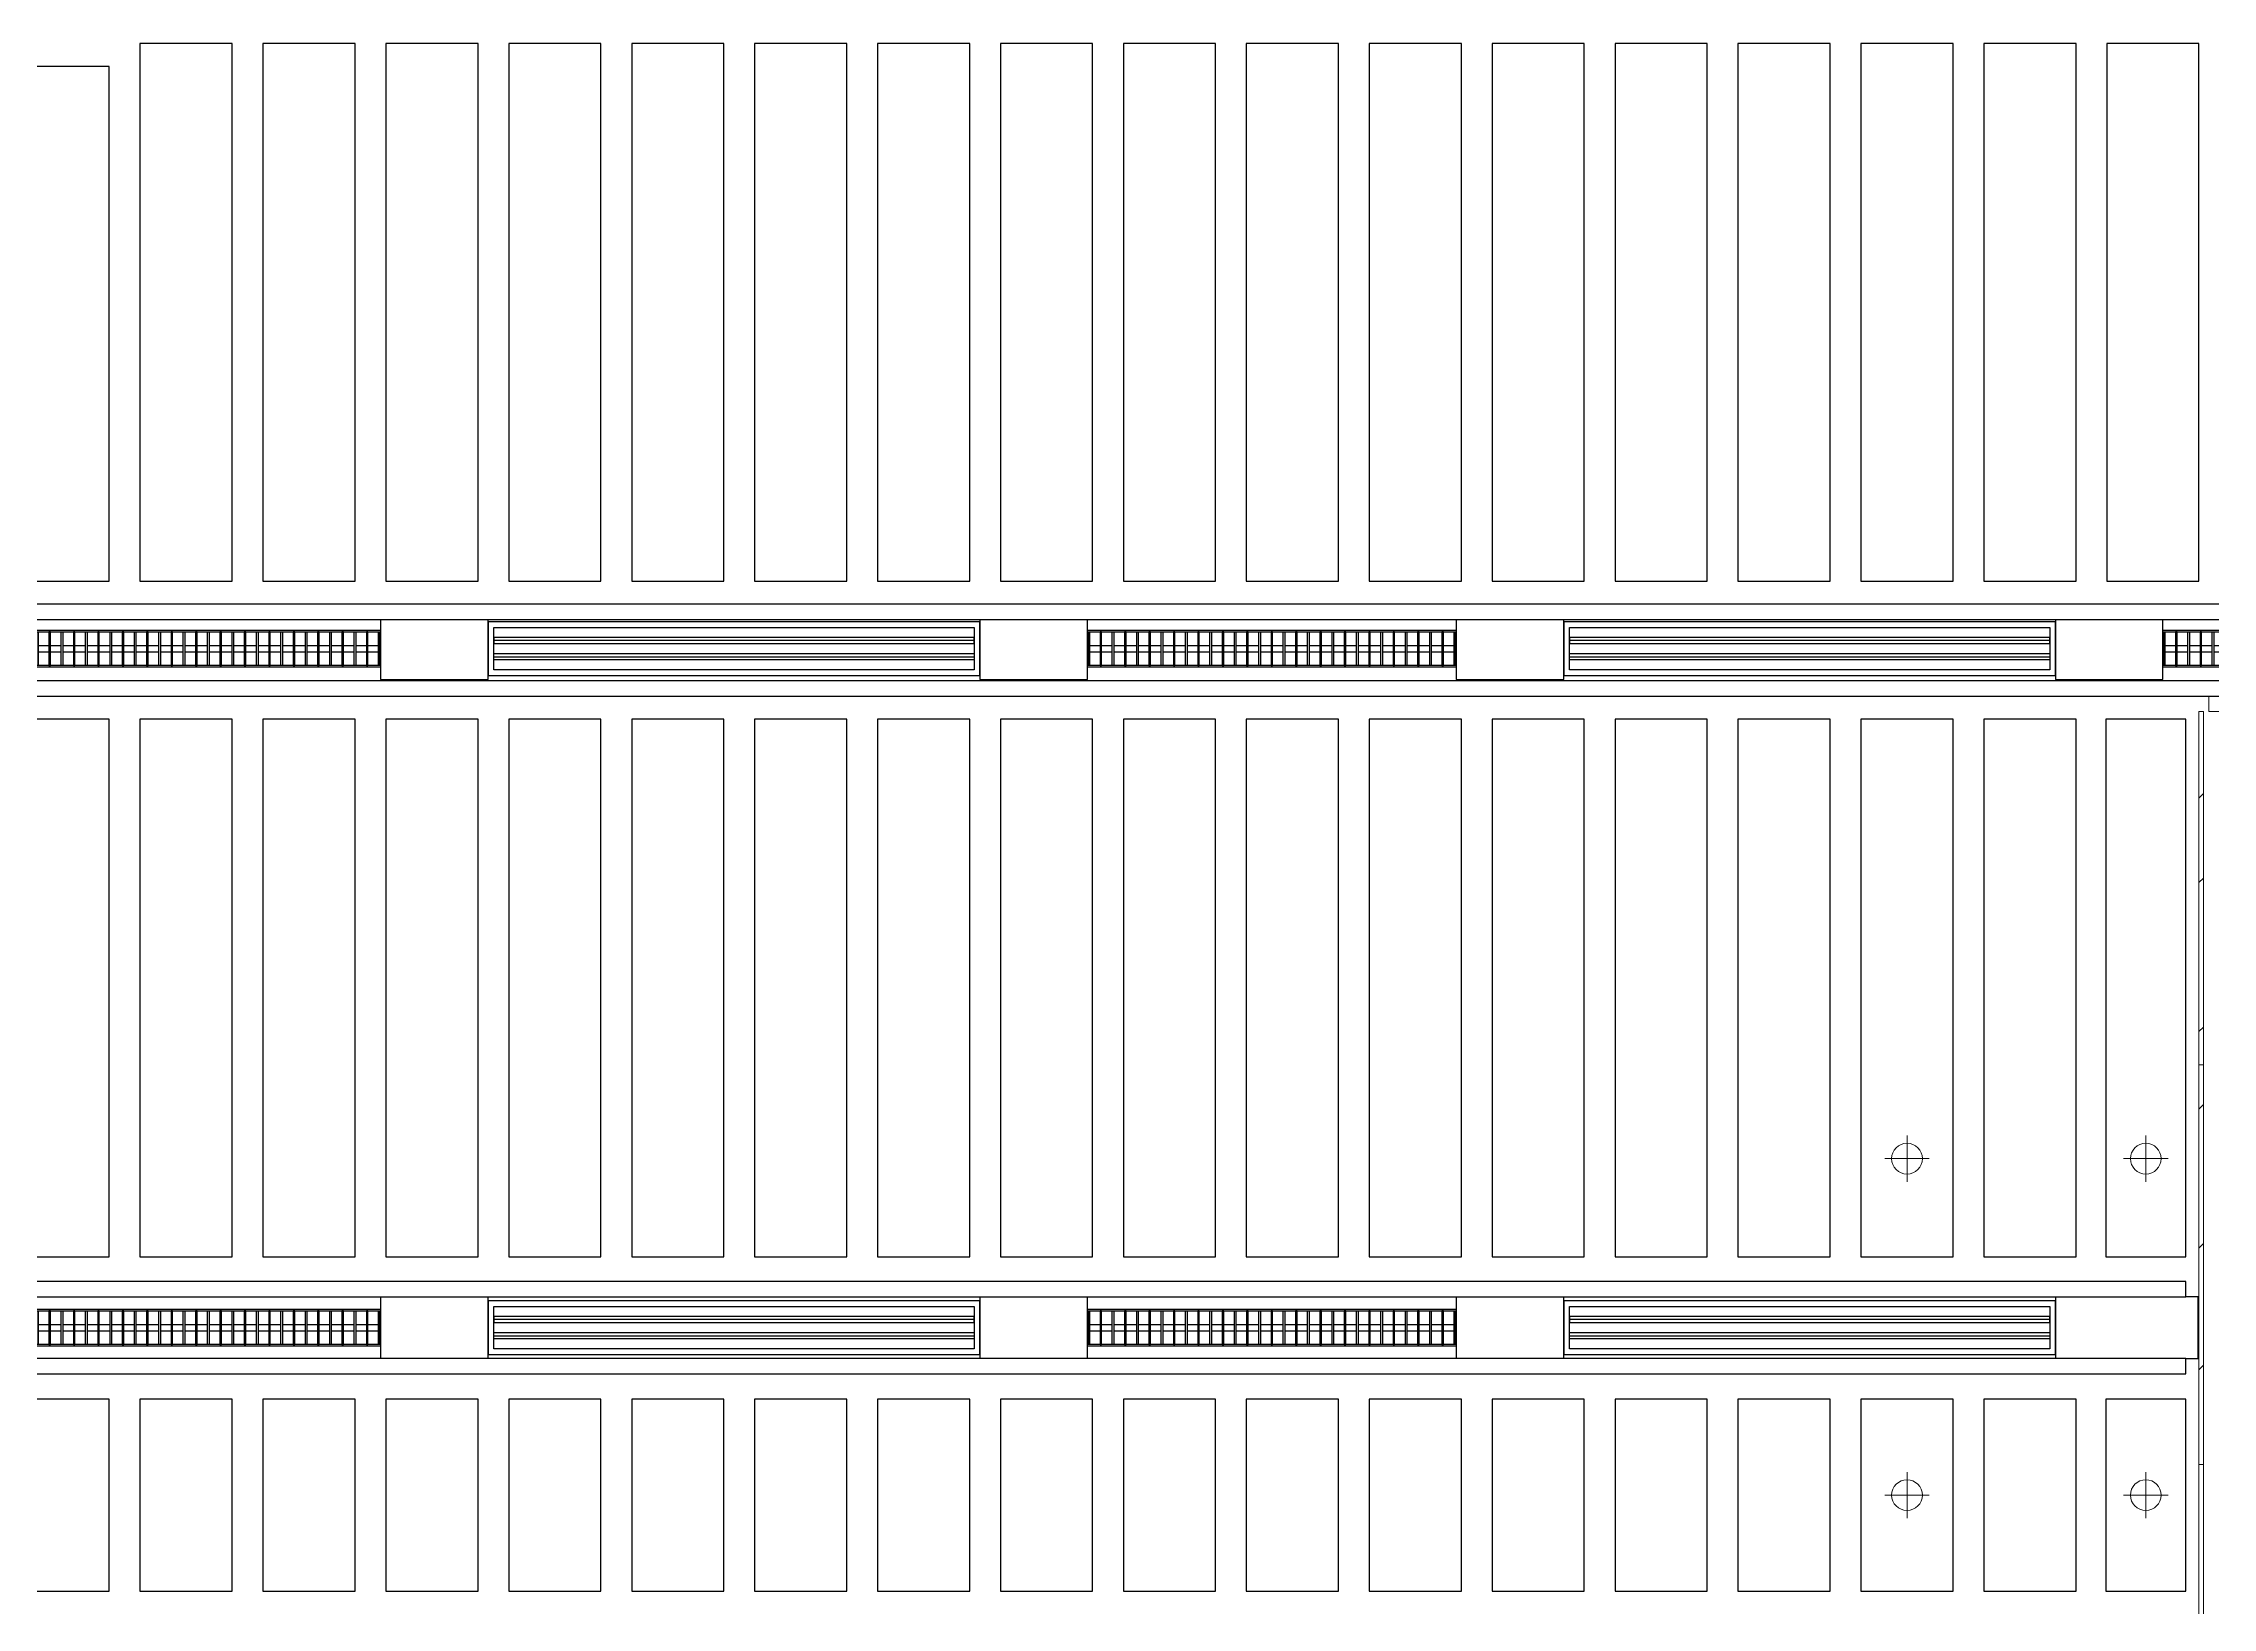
# Model space of a CAD drawing. Header units: millimetres. Extents: x -962357 to -591933, y -35273 to 59420.
# Drawn here: x -856726 to -849667, y 4184 to 9275 of the extents above; entities that cross this region are included whole.
import ezdxf
from ezdxf.enums import TextEntityAlignment as Align

# ---------------------------------------------------------------- set-up
doc = ezdxf.new("R2010")
doc.units = ezdxf.units.MM
for name, color, linetype in [('000 - WIPEOUT', 250, 'Continuous'), ('001 - ASCESSORIES', 251, 'Continuous'), ('A04_TUBE SERIES', 2, 'Continuous'), ('A11_ALU.SOLID SHEET', 2, 'Continuous')]:
    doc.layers.add(name, color=color, linetype=linetype)
for name, color, linetype, lineweight in [('008 - LIGHTING', 1, 'Continuous', 9), ('A-DETL-GENF', 2, 'Continuous', 9), ('A-GLAZ-CURT', 2, 'Continuous', 9), ('A-WALL-FNSH', 2, 'Continuous', 9), ('A-WALL-PATT', 1, 'Continuous', 9), ('E-LITE-EQPM', 2, 'Continuous', 9)]:
    doc.layers.add(name, color=color, linetype=linetype, lineweight=lineweight)
pattern_1 = [(315, (-42425.8, -18530.8), (660.511, -1761.362), [11676.29, -1556.84, -4670.52]), (315, (-42425.8, -18530.8), (660.511, -1761.362), [-13233.13, 3892.1, -778.42]), (315, (-41968.9, -19538.1), (-1282.492, -181.64), [2335.26, -256.88, 4670.516, -583.815]), (315, (-42618.45, -19273.86), (2493.428, -3230.9986), [6227.355, -1089.787, 3113.68, -778.42])]

# ---------------------------------------------------------------- blocks, each defined once
blk = doc.blocks.new('System Panel - W-06 Feature Wall Printed Pattern-18610042-4130-01 MULTI-PURPOSE LEVEL - REFLECTED CEILING PLAN')
at = {"layer": 'A-GLAZ-CURT'}
h = blk.add_hatch(dxfattribs=at)
h.set_pattern_fill('FP_17', color=256, style=0, pattern_type=2)
h.set_pattern_definition(pattern_1)
h.paths.add_polyline_path([(575, -42.5), (-575, -42.5), (-575, -57.5), (575, -57.5)])
for p, q in [((-575, -42.5), (575, -42.5)), ((575, -42.5), (-575, -42.5)), ((-575, -57.5), (-575, -42.5)), ((-575, -42.5), (-575, -57.5)), ((-575, -57.5), (575, -57.5)), ((575, -57.5), (-575, -57.5)), ((575, -42.5), (575, -57.5)), ((575, -42.5), (575, -57.5))]:
    blk.add_line(p, q, dxfattribs=at)
blk = doc.blocks.new('System Panel - W-06 Feature Wall Printed Pattern-18610021-4130-01 MULTI-PURPOSE LEVEL - REFLECTED CEILING PLAN')
at = {"layer": 'A-GLAZ-CURT'}
h = blk.add_hatch(dxfattribs=at)
h.set_pattern_fill('FP_17', color=256, style=0, pattern_type=2)
h.set_pattern_definition(pattern_1)
h.paths.add_polyline_path([(650, -42.5), (-650, -42.5), (-650, -57.5), (650, -57.5)])
for p, q in [((-650, -42.5), (650, -42.5)), ((650, -42.5), (-650, -42.5)), ((-650, -57.5), (-650, -42.5)), ((-650, -42.5), (-650, -57.5)), ((-650, -57.5), (650, -57.5)), ((650, -57.5), (-650, -57.5)), ((650, -42.5), (650, -57.5)), ((650, -42.5), (650, -57.5))]:
    blk.add_line(p, q, dxfattribs=at)
blk = doc.blocks.new('System Panel - W-06 Feature Wall Printed Pattern-18610043-4130-01 MULTI-PURPOSE LEVEL - REFLECTED CEILING PLAN')
at = {"layer": 'A-GLAZ-CURT'}
h = blk.add_hatch(dxfattribs=at)
h.set_pattern_fill('FP_17', color=256, style=0, pattern_type=2)
h.set_pattern_definition(pattern_1)
h.paths.add_polyline_path([(260, -42.5), (-260, -42.5), (-260, -57.5), (260, -57.5)])
for p, q in [((-260, -42.5), (260, -42.5)), ((260, -42.5), (-260, -42.5)), ((-260, -57.5), (-260, -42.5)), ((-260, -42.5), (-260, -57.5)), ((-260, -57.5), (260, -57.5)), ((260, -57.5), (-260, -57.5)), ((260, -42.5), (260, -57.5)), ((260, -42.5), (260, -57.5))]:
    blk.add_line(p, q, dxfattribs=at)
blk = doc.blocks.new('*U612')
at = {"layer": 'A-GLAZ-CURT', "rotation": 270}
for name, p in [('System Panel - W-06 Feature Wall Printed Pattern-18610042-4130-01 MULTI-PURPOSE LEVEL - REFLECTED CEILING PLAN', (-104975, 2945)), ('System Panel - W-06 Feature Wall Printed Pattern-18610021-4130-01 MULTI-PURPOSE LEVEL - REFLECTED CEILING PLAN', (-104975, 1720)), ('System Panel - W-06 Feature Wall Printed Pattern-18610043-4130-01 MULTI-PURPOSE LEVEL - REFLECTED CEILING PLAN', (-104975, 810))]:
    blk.add_blockref(name, p, dxfattribs=at)
blk = doc.blocks.new('LGF_DL_SAA_LowPower_DL1a - LGF_DL_SAA_LowPower_DL1a-8832329-4130-01 MULTI-PURPOSE LEVEL - REFLECTED CEILING PLAN')
at = {"layer": 'A-DETL-GENF'}
for p, q in [((0, 75), (0, -75)), ((72.5, 0), (-72.5, 0))]:
    blk.add_line(p, q, dxfattribs=at)
blk.add_circle((0, 0), 50, dxfattribs=at)
blk = doc.blocks.new('C-1-PP19-AR-4130-01-B_20250829-225100_EXLIGHT')
at = {"layer": 'E-LITE-EQPM', "extrusion": (0, 0, -1), "rotation": 180}
for p in [(105982, 2065), (105205, 2065), (105982, 970), (105205, 970)]:
    blk.add_blockref('LGF_DL_SAA_LowPower_DL1a - LGF_DL_SAA_LowPower_DL1a-8832329-4130-01 MULTI-PURPOSE LEVEL - REFLECTED CEILING PLAN', p, dxfattribs=at)
blk = doc.blocks.new('*U572')
blk.add_wipeout([(-25, 0), (25, 0), (25, 21100), (-25, 21100)]).dxf.layer = '000 - WIPEOUT'
at = {"layer": 'A04_TUBE SERIES', "color": 0}
blk.add_lwpolyline([(-25, 0), (25, 0), (25, 21100), (-25, 21100)], close=True, dxfattribs=at)
at = {"layer": 'Defpoints', "color": 250, "flags": 1}
blk.add_attdef('EXTR.OVL-LENGTH_', (-33.1, -9), '', height=5, dxfattribs=at)
blk = doc.blocks.new('*U571')
blk.add_wipeout([(-25, 0), (25, 0), (25, 21100), (-25, 21100)]).dxf.layer = '000 - WIPEOUT'
at = {"layer": 'A04_TUBE SERIES', "color": 0}
blk.add_lwpolyline([(-25, 0), (25, 0), (25, 21100), (-25, 21100)], close=True, dxfattribs=at)
at = {"layer": 'Defpoints', "color": 250, "flags": 1}
blk.add_attdef('EXTR.OVL-LENGTH_', (-33.1, -9), '', height=5, dxfattribs=at)
blk = doc.blocks.new('*U570')
at = {"color": 1}
blk.add_wipeout([(600, -60), (-600, -60), (-600, 60), (600, 60)], dxfattribs=at).dxf.layer = '000 - WIPEOUT'
at = {"layer": '001 - ASCESSORIES', "color": 0}
blk.add_lwpolyline([(600, -60), (-600, -60), (-600, 60), (600, 60)], close=True, dxfattribs=at)
at = {"layer": '001 - ASCESSORIES'}
for points in [[(-593.5, -55), (-598.5, -55), (-598.5, 55), (-593.5, 55)], [(595, -55), (-595, -55), (-595, 55), (595, 55)], [(-558.8, -55), (-553.8, -55), (-553.8, 55), (-558.8, 55)], [(-514, -55), (-519, -55), (-519, 55), (-514, 55)], [(-479.3, -55), (-474.3, -55), (-474.3, 55), (-479.3, 55)], [(-434.6, -55), (-439.6, -55), (-439.6, 55), (-434.6, 55)], [(-399.8, -55), (-394.8, -55), (-394.8, 55), (-399.8, 55)], [(-355.1, -55), (-360.1, -55), (-360.1, 55), (-355.1, 55)], [(-320.4, -55), (-315.4, -55), (-315.4, 55), (-320.4, 55)], [(-275.6, -55), (-280.6, -55), (-280.6, 55), (-275.6, 55)], [(-240.9, -55), (-235.9, -55), (-235.9, 55), (-240.9, 55)], [(-196.2, -55), (-201.2, -55), (-201.2, 55), (-196.2, 55)], [(-161.4, -55), (-156.4, -55), (-156.4, 55), (-161.4, 55)], [(-116.7, -55), (-121.7, -55), (-121.7, 55), (-116.7, 55)], [(-82, -55), (-77, -55), (-77, 55), (-82, 55)], [(-37.2, -55), (-42.2, -55), (-42.2, 55), (-37.2, 55)], [(-2.5, -55), (2.5, -55), (2.5, 55), (-2.5, 55)], [(42.2, -55), (37.2, -55), (37.2, 55), (42.2, 55)], [(77, -55), (82, -55), (82, 55), (77, 55)], [(121.7, -55), (116.7, -55), (116.7, 55), (121.7, 55)], [(156.4, -55), (161.4, -55), (161.4, 55), (156.4, 55)], [(201.2, -55), (196.2, -55), (196.2, 55), (201.2, 55)], [(235.9, -55), (240.9, -55), (240.9, 55), (235.9, 55)], [(280.6, -55), (275.6, -55), (275.6, 55), (280.6, 55)], [(315.4, -55), (320.4, -55), (320.4, 55), (315.4, 55)], [(360.1, -55), (355.1, -55), (355.1, 55), (360.1, 55)], [(394.8, -55), (399.8, -55), (399.8, 55), (394.8, 55)], [(439.6, -55), (434.6, -55), (434.6, 55), (439.6, 55)], [(474.3, -55), (479.3, -55), (479.3, 55), (474.3, 55)], [(519, -55), (514, -55), (514, 55), (519, 55)], [(553.8, -55), (558.8, -55), (558.8, 55), (553.8, 55)], [(598.5, -55), (593.5, -55), (593.5, 55), (598.5, 55)]]:
    blk.add_lwpolyline(points, close=True, dxfattribs=at)
for points in [[(-593.5, 10), (-558.8, 10)], [(-553.8, 10), (-519, 10)], [(-514, 10), (-479.3, 10)], [(-474.3, 10), (-439.6, 10)], [(-434.6, 10), (-399.8, 10)], [(-394.8, 10), (-360.1, 10)], [(-355.1, 10), (-320.4, 10)], [(-315.4, 10), (-280.6, 10)], [(-275.6, 10), (-240.9, 10)], [(-235.9, 10), (-201.2, 10)], [(-196.2, 10), (-161.4, 10)], [(-156.4, 10), (-121.7, 10)], [(-116.7, 10), (-82, 10)], [(-77, 10), (-42.2, 10)], [(-37.2, 10), (-2.5, 10)], [(2.5, 10), (37.2, 10)], [(42.2, 10), (77, 10)], [(82, 10), (116.7, 10)], [(121.7, 10), (156.4, 10)], [(161.4, 10), (196.2, 10)], [(201.2, 10), (235.9, 10)], [(240.9, 10), (275.6, 10)], [(280.6, 10), (315.4, 10)], [(320.4, 10), (355.1, 10)], [(360.1, 10), (394.8, 10)], [(399.8, 10), (434.6, 10)], [(439.6, 10), (474.3, 10)], [(479.3, 10), (514, 10)], [(519, 10), (553.8, 10)], [(558.8, 10), (593.5, 10)], [(-593.5, -10), (-558.8, -10)], [(-553.8, -10), (-519, -10)], [(-514, -10), (-479.3, -10)], [(-474.3, -10), (-439.6, -10)], [(-434.6, -10), (-399.8, -10)], [(-394.8, -10), (-360.1, -10)], [(-355.1, -10), (-320.4, -10)], [(-315.4, -10), (-280.6, -10)], [(-275.6, -10), (-240.9, -10)], [(-235.9, -10), (-201.2, -10)], [(-196.2, -10), (-161.4, -10)], [(-156.4, -10), (-121.7, -10)], [(-116.7, -10), (-82, -10)], [(-77, -10), (-42.2, -10)], [(-37.2, -10), (-2.5, -10)], [(2.5, -10), (37.2, -10)], [(42.2, -10), (77, -10)], [(82, -10), (116.7, -10)], [(121.7, -10), (156.4, -10)], [(161.4, -10), (196.2, -10)], [(201.2, -10), (235.9, -10)], [(240.9, -10), (275.6, -10)], [(280.6, -10), (315.4, -10)], [(320.4, -10), (355.1, -10)], [(360.1, -10), (394.8, -10)], [(399.8, -10), (434.6, -10)], [(439.6, -10), (474.3, -10)], [(479.3, -10), (514, -10)], [(519, -10), (553.8, -10)], [(558.8, -10), (593.5, -10)]]:
    blk.add_lwpolyline(points, dxfattribs=at)
blk = doc.blocks.new('*U526')
at = {"layer": '001 - ASCESSORIES', "color": 0, "linetype": 'ByBlock'}
blk.add_lwpolyline([(800, 87.5), (-800, 87.5), (-800, -87.5), (800, -87.5)], close=True, dxfattribs=at)
at = {"layer": '001 - ASCESSORIES', "linetype": 'ByBlock'}
for points in [[(-781.5, 69), (781.5, 69), (781.5, -69), (-781.5, -69)], [(781.5, 36.3), (-781.5, 36.3), (-781.5, 16.3), (781.5, 16.3)], [(-781.5, -16.3), (781.5, -16.3), (781.5, -36.3), (-781.5, -36.3)]]:
    blk.add_lwpolyline(points, close=True, dxfattribs=at)
for points in [[(781.5, 26.3), (-781.5, 26.3)], [(-781.5, -26.3), (781.5, -26.3)]]:
    blk.add_lwpolyline(points, dxfattribs=at)
blk = doc.blocks.new('*U742')
blk.add_point((0, 0))
at = {"layer": 'Defpoints', "color": 250}
blk.add_text('AL.SHEET-HAT-TYPE-C', height=7, rotation=270, dxfattribs=at).set_placement((15, 0), align=Align.BOTTOM_CENTER)
blk.add_wipeout([(0, -100), (350, -100), (350, 100), (0, 100)]).dxf.layer = '000 - WIPEOUT'
at = {"layer": 'A11_ALU.SOLID SHEET', "color": 0}
blk.add_lwpolyline([(0, -100), (350, -100), (350, 100), (0, 100)], close=True, dxfattribs=at)
blk = doc.blocks.new('*U845')
blk.add_point((0, 0))
at = {"layer": 'Defpoints', "color": 250}
blk.add_text('AL.SHEET-HAT-TYPE-C', height=7, rotation=270, dxfattribs=at).set_placement((15, 0), align=Align.BOTTOM_CENTER)
blk.add_wipeout([(0, -100), (464, -100), (464, 100), (0, 100)]).dxf.layer = '000 - WIPEOUT'
at = {"layer": 'A11_ALU.SOLID SHEET', "color": 0}
blk.add_lwpolyline([(0, -100), (464, -100), (464, 100), (0, 100)], close=True, dxfattribs=at)
blk = doc.blocks.new('*U573')
blk.add_wipeout([(-25, 0), (25, 0), (25, 26550), (-25, 26550)]).dxf.layer = '000 - WIPEOUT'
at = {"layer": 'A04_TUBE SERIES', "color": 0}
blk.add_lwpolyline([(-25, 0), (25, 0), (25, 26550), (-25, 26550)], close=True, dxfattribs=at)
at = {"layer": 'Defpoints', "color": 250, "flags": 1}
blk.add_attdef('EXTR.OVL-LENGTH_', (-33.1, -9), '', height=5, dxfattribs=at)
blk = doc.blocks.new('*U574')
blk.add_wipeout([(-25, 0), (25, 0), (25, 26550), (-25, 26550)]).dxf.layer = '000 - WIPEOUT'
at = {"layer": 'A04_TUBE SERIES', "color": 0}
blk.add_lwpolyline([(-25, 0), (25, 0), (25, 26550), (-25, 26550)], close=True, dxfattribs=at)
at = {"layer": 'Defpoints', "color": 250, "flags": 1}
blk.add_attdef('EXTR.OVL-LENGTH_', (-33.1, -9), '', height=5, dxfattribs=at)
blk = doc.blocks.new('*U813')
at = {"color": 3}
for points in [[(-875, -3450), (875, -3450), (875, -3750), (-875, -3750)], [(-875, -3850), (875, -3850), (875, -4150), (-875, -4150)], [(-875, -4250), (875, -4250), (875, -4550), (-875, -4550)], [(-875, -4650), (875, -4650), (875, -4950), (-875, -4950)], [(-875, -5050), (875, -5050), (875, -5350), (-875, -5350)], [(-875, -5450), (875, -5450), (875, -5750), (-875, -5750)], [(-875, -5850), (875, -5850), (875, -6150), (-875, -6150)], [(-875, -6250), (875, -6250), (875, -6550), (-875, -6550)], [(-875, -6650), (875, -6650), (875, -6950), (-875, -6950)], [(-875, -7050), (875, -7050), (875, -7350), (-875, -7350)], [(-875, -7450), (875, -7450), (875, -7750), (-875, -7750)], [(-875, -7850), (875, -7850), (875, -8150), (-875, -8150)], [(-875, -8250), (875, -8250), (875, -8550), (-875, -8550)], [(-875, -8650), (875, -8650), (875, -8950), (-875, -8950)], [(-875, -9050), (875, -9050), (875, -9350), (-875, -9350)], [(-875, -9450), (875, -9450), (875, -9750), (-875, -9750)], [(-875, -9850), (875, -9850), (875, -10150), (-875, -10150)]]:
    blk.add_wipeout(points, dxfattribs=at).dxf.layer = '000 - WIPEOUT'
at = {"layer": 'A11_ALU.SOLID SHEET', "color": 0, "linetype": 'ByBlock'}
for points in [[(-875, -3750), (875, -3750), (875, -3450), (-875, -3450)], [(-875, -4150), (875, -4150), (875, -3850), (-875, -3850)], [(-875, -4550), (875, -4550), (875, -4250), (-875, -4250)], [(-875, -4950), (875, -4950), (875, -4650), (-875, -4650)], [(-875, -5350), (875, -5350), (875, -5050), (-875, -5050)], [(-875, -5750), (875, -5750), (875, -5450), (-875, -5450)], [(-875, -6150), (875, -6150), (875, -5850), (-875, -5850)], [(-875, -6550), (875, -6550), (875, -6250), (-875, -6250)], [(-875, -6950), (875, -6950), (875, -6650), (-875, -6650)], [(-875, -7350), (875, -7350), (875, -7050), (-875, -7050)], [(-875, -7750), (875, -7750), (875, -7450), (-875, -7450)], [(-875, -8150), (875, -8150), (875, -7850), (-875, -7850)], [(-875, -8550), (875, -8550), (875, -8250), (-875, -8250)], [(-875, -8950), (875, -8950), (875, -8650), (-875, -8650)], [(-875, -9350), (875, -9350), (875, -9050), (-875, -9050)], [(-875, -9750), (875, -9750), (875, -9450), (-875, -9450)], [(-875, -10150), (875, -10150), (875, -9850), (-875, -9850)]]:
    blk.add_lwpolyline(points, close=True, dxfattribs=at)
blk = doc.blocks.new('*U814')
at = {"color": 3}
for points in [[(-312.5, -3450), (312.5, -3450), (312.5, -3750), (-312.5, -3750)], [(-312.5, -3850), (312.5, -3850), (312.5, -4150), (-312.5, -4150)], [(-312.5, -4250), (312.5, -4250), (312.5, -4550), (-312.5, -4550)], [(-312.5, -4650), (312.5, -4650), (312.5, -4950), (-312.5, -4950)], [(-312.5, -5050), (312.5, -5050), (312.5, -5350), (-312.5, -5350)], [(-312.5, -5450), (312.5, -5450), (312.5, -5750), (-312.5, -5750)], [(-312.5, -5850), (312.5, -5850), (312.5, -6150), (-312.5, -6150)], [(-312.5, -6250), (312.5, -6250), (312.5, -6550), (-312.5, -6550)], [(-312.5, -6650), (312.5, -6650), (312.5, -6950), (-312.5, -6950)], [(-312.5, -7050), (312.5, -7050), (312.5, -7350), (-312.5, -7350)], [(-312.5, -7450), (312.5, -7450), (312.5, -7750), (-312.5, -7750)], [(-312.5, -7850), (312.5, -7850), (312.5, -8150), (-312.5, -8150)], [(-312.5, -8250), (312.5, -8250), (312.5, -8550), (-312.5, -8550)], [(-312.5, -8650), (312.5, -8650), (312.5, -8950), (-312.5, -8950)], [(-312.5, -9050), (312.5, -9050), (312.5, -9350), (-312.5, -9350)], [(-312.5, -9450), (312.5, -9450), (312.5, -9750), (-312.5, -9750)], [(-312.5, -9850), (312.5, -9850), (312.5, -10150), (-312.5, -10150)]]:
    blk.add_wipeout(points, dxfattribs=at).dxf.layer = '000 - WIPEOUT'
at = {"layer": 'A11_ALU.SOLID SHEET', "color": 0, "linetype": 'ByBlock'}
for points in [[(-312.5, -3750), (312.5, -3750), (312.5, -3450), (-312.5, -3450)], [(-312.5, -4150), (312.5, -4150), (312.5, -3850), (-312.5, -3850)], [(-312.5, -4550), (312.5, -4550), (312.5, -4250), (-312.5, -4250)], [(-312.5, -4950), (312.5, -4950), (312.5, -4650), (-312.5, -4650)], [(-312.5, -5350), (312.5, -5350), (312.5, -5050), (-312.5, -5050)], [(-312.5, -5750), (312.5, -5750), (312.5, -5450), (-312.5, -5450)], [(-312.5, -6150), (312.5, -6150), (312.5, -5850), (-312.5, -5850)], [(-312.5, -6550), (312.5, -6550), (312.5, -6250), (-312.5, -6250)], [(-312.5, -6950), (312.5, -6950), (312.5, -6650), (-312.5, -6650)], [(-312.5, -7350), (312.5, -7350), (312.5, -7050), (-312.5, -7050)], [(-312.5, -7750), (312.5, -7750), (312.5, -7450), (-312.5, -7450)], [(-312.5, -8150), (312.5, -8150), (312.5, -7850), (-312.5, -7850)], [(-312.5, -8550), (312.5, -8550), (312.5, -8250), (-312.5, -8250)], [(-312.5, -8950), (312.5, -8950), (312.5, -8650), (-312.5, -8650)], [(-312.5, -9350), (312.5, -9350), (312.5, -9050), (-312.5, -9050)], [(-312.5, -9750), (312.5, -9750), (312.5, -9450), (-312.5, -9450)], [(-312.5, -10150), (312.5, -10150), (312.5, -9850), (-312.5, -9850)]]:
    blk.add_lwpolyline(points, close=True, dxfattribs=at)
blk = doc.blocks.new('*U815')
at = {"color": 3}
for points in [[(-875, 5950), (875, 5950), (875, 5650), (-875, 5650)], [(-875, 5550), (875, 5550), (875, 5250), (-875, 5250)], [(-875, 5150), (875, 5150), (875, 4850), (-875, 4850)], [(-875, 4750), (875, 4750), (875, 4450), (-875, 4450)], [(-875, 4350), (875, 4350), (875, 4050), (-875, 4050)], [(-875, 3950), (875, 3950), (875, 3650), (-875, 3650)], [(-875, 3550), (875, 3550), (875, 3250), (-875, 3250)], [(-875, 3150), (875, 3150), (875, 2850), (-875, 2850)], [(-875, 2750), (875, 2750), (875, 2450), (-875, 2450)], [(-875, 2350), (875, 2350), (875, 2050), (-875, 2050)], [(-875, 1950), (875, 1950), (875, 1650), (-875, 1650)], [(-875, 1550), (875, 1550), (875, 1250), (-875, 1250)], [(-875, 1150), (875, 1150), (875, 850), (-875, 850)], [(-875, 750), (875, 750), (875, 450), (-875, 450)], [(-875, 350), (875, 350), (875, 50), (-875, 50)], [(-875, -50), (875, -50), (875, -350), (-875, -350)], [(-875, -450), (875, -450), (875, -750), (-875, -750)]]:
    blk.add_wipeout(points, dxfattribs=at).dxf.layer = '000 - WIPEOUT'
at = {"layer": 'A11_ALU.SOLID SHEET', "color": 0, "linetype": 'ByBlock'}
for points in [[(-875, 5650), (875, 5650), (875, 5950), (-875, 5950)], [(-875, 5250), (875, 5250), (875, 5550), (-875, 5550)], [(-875, 4850), (875, 4850), (875, 5150), (-875, 5150)], [(-875, 4450), (875, 4450), (875, 4750), (-875, 4750)], [(-875, 4050), (875, 4050), (875, 4350), (-875, 4350)], [(-875, 3650), (875, 3650), (875, 3950), (-875, 3950)], [(-875, 3250), (875, 3250), (875, 3550), (-875, 3550)], [(-875, 2850), (875, 2850), (875, 3150), (-875, 3150)], [(-875, 2450), (875, 2450), (875, 2750), (-875, 2750)], [(-875, 2050), (875, 2050), (875, 2350), (-875, 2350)], [(-875, 1650), (875, 1650), (875, 1950), (-875, 1950)], [(-875, 1250), (875, 1250), (875, 1550), (-875, 1550)], [(-875, 850), (875, 850), (875, 1150), (-875, 1150)], [(-875, 450), (875, 450), (875, 750), (-875, 750)], [(-875, 50), (875, 50), (875, 350), (-875, 350)], [(-875, -350), (875, -350), (875, -50), (-875, -50)], [(-875, -750), (875, -750), (875, -450), (-875, -450)]]:
    blk.add_lwpolyline(points, close=True, dxfattribs=at)
blk = doc.blocks.new('*U597')
at = {"layer": 'Defpoints'}
blk.add_point((0, 0), dxfattribs=at)
blk.add_wipeout([(875, 250), (875, 510), (-875, 510), (-875, 250)]).dxf.layer = '000 - WIPEOUT'
at = {"layer": 'A11_ALU.SOLID SHEET', "color": 0}
blk.add_lwpolyline([(875, 250), (875, 510), (-875, 510), (-875, 250)], close=True, dxfattribs=at)
at = {"layer": 'Defpoints'}
blk.add_point((0, 400), dxfattribs=at)
blk = doc.blocks.new('*U598')
at = {"layer": 'Defpoints'}
blk.add_point((0, 0), dxfattribs=at)
blk.add_wipeout([(312.5, 250), (312.5, 510), (-312.5, 510), (-312.5, 250)]).dxf.layer = '000 - WIPEOUT'
at = {"layer": 'A11_ALU.SOLID SHEET', "color": 0}
blk.add_lwpolyline([(312.5, 250), (312.5, 510), (-312.5, 510), (-312.5, 250)], close=True, dxfattribs=at)
at = {"layer": 'Defpoints'}
blk.add_point((0, 400), dxfattribs=at)
blk = doc.blocks.new('*U834')
at = {"color": 3}
blk.add_wipeout([(-837.5, -6650), (837.5, -6650), (837.5, -6950), (-837.5, -6950)], dxfattribs=at).dxf.layer = '000 - WIPEOUT'
at = {"layer": 'A11_ALU.SOLID SHEET', "color": 0, "linetype": 'ByBlock'}
blk.add_lwpolyline([(-837.5, -6950), (837.5, -6950), (837.5, -6650), (-837.5, -6650)], close=True, dxfattribs=at)
blk = doc.blocks.new('*U853')
at = {"layer": '008 - LIGHTING'}
blk.add_blockref('*U570', (-104549, 3725), dxfattribs=at)
at = {"layer": 'A11_ALU.SOLID SHEET', "linetype": 'ByBlock'}
for name, p, rotation in [('*U815', (-105782, 4820), 90), ('*U834', (-118782, 4782.5), 90), ('*U813', (-115582, 2620), 90), ('*U814', (-115582, 970), 89.99999999999999)]:
    blk.add_blockref(name, p, dxfattribs=dict(at, rotation=rotation))
at = {"layer": 'A11_ALU.SOLID SHEET', "color": 1}
for name, p in [('*U742', (-110949, 3725)), ('*U742', (-108999, 3725)), ('*U742', (-107449, 3725)), ('*U742', (-110949, 1515)), ('*U742', (-108999, 1515)), ('*U742', (-107449, 1515)), ('*U845', (-105499, 1515))]:
    blk.add_blockref(name, p, dxfattribs=at)
at = {"layer": '008 - LIGHTING'}
for name, p in [('*U526', (-109799, 3725)), ('*U570', (-111549, 3725)), ('*U570', (-108049, 3725)), ('*U570', (-111549, 1515)), ('*U526', (-109799, 1515)), ('*U570', (-108049, 1515)), ('*U526', (-106299, 1515))]:
    blk.add_blockref(name, p, dxfattribs=at)
at = {"layer": 'A11_ALU.SOLID SHEET', "color": 1}
blk.add_blockref('*U742', (-105499, 3725), dxfattribs=at)
at = {"layer": 'A11_ALU.SOLID SHEET', "color": 0, "linetype": 'ByBlock', "rotation": 270}
for name, p in [('*U597', (-105585, 2620)), ('*U598', (-105585, 970))]:
    blk.add_blockref(name, p, dxfattribs=at)
at = {"layer": '008 - LIGHTING'}
blk.add_blockref('*U526', (-106299, 3725), dxfattribs=at)
at = {"layer": 'A04_TUBE SERIES', "linetype": 'ByBlock', "rotation": 270}
for name, p in [('*U571', (-126175, 1640)), ('*U572', (-126175, 1390))]:
    blk.add_blockref(name, p, dxfattribs=at)
for name, p in [('*U574', (-126175, 3845)), ('*U573', (-126175, 3595))]:
    blk.add_blockref(name, p, dxfattribs=at)

msp = doc.modelspace()

# ---------------------------------------------------------------- block references
msp.add_blockref('*U853', (-744680, 3580))

# ---------------------------------------------------------------- next in the draw order: hatches: boundary and pattern name
at = {"layer": 'A-WALL-PATT'}
h = msp.add_hatch(dxfattribs=at)
h.set_pattern_fill('FP_3', color=256, style=0, pattern_type=2)
h.set_pattern_definition([(45, (2.4, 1), (-1060.6602, 1060.6602), []), (135, (2.4, 1), (-1060.6602, -1060.6602), [])])
h.paths.add_polyline_path([(-846105, 7100), (-846105, 7150), (-849680, 7150), (-849680, 7100), (-846155, 7100)])

# ---------------------------------------------------------------- next in the draw order: linework, layer by layer
at = {"layer": 'A-WALL-FNSH', "color": 250}
for p, q in [((-849680, 7150), (-846105, 7150)), ((-849680, 7100), (-849680, 7150)), ((-846155, 7100), (-849680, 7100))]:
    msp.add_line(p, q, dxfattribs=at)

# ---------------------------------------------------------------- next in the draw order: block references
for name in ['*U612', 'C-1-PP19-AR-4130-01-B_20250829-225100_EXLIGHT']:
    msp.add_blockref(name, (-744680, 3580))

doc.saveas('drawing.dxf')
